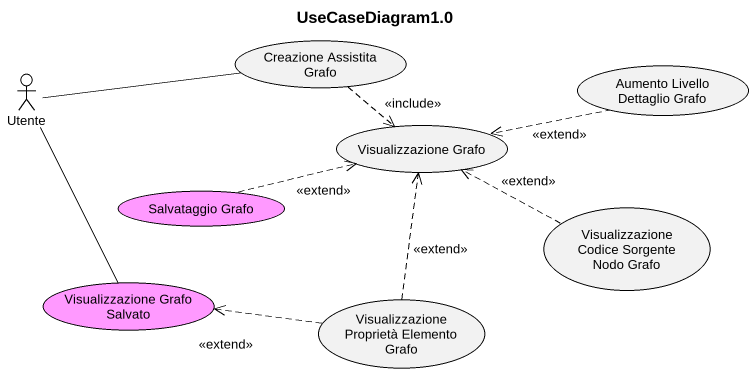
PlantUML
@startuml
title UseCaseDiagram1.0
actor Utente
usecase "Creazione Assistita Grafo" as Creazione_Assistita_Grafo
usecase "Aumento Livello Dettaglio Grafo" as Aumento_Livello_Dettaglio
usecase "Visualizzazione Grafo" as Visualizzazione_Grafo
usecase "Salvataggio Grafo" as Salvataggio_Grafo #FF99FF
usecase "Visualizzazione Codice Sorgente Nodo Grafo" as Visualizzazione_Codice
usecase "Visualizzazione Grafo Salvato" as Visualizzazione_Grafo_2 #FF99FF
usecase "Visualizzazione Proprietà Elemento Grafo" as Visualizzazione_Proprietà
Utente -right- Creazione_Assistita_Grafo
Utente -- Visualizzazione_Grafo_2
Creazione_Assistita_Grafo ..> Visualizzazione_Grafo : <<include>>
Aumento_Livello_Dettaglio .left.> Visualizzazione_Grafo : <<extend>>
Salvataggio_Grafo .right.> Visualizzazione_Grafo : <<extend>>
Visualizzazione_Codice .left.> Visualizzazione_Grafo : <<extend>>
Visualizzazione_Proprietà .up.> Visualizzazione_Grafo : <<extend>>
Visualizzazione_Proprietà .left.> Visualizzazione_Grafo_2 : <<extend>>
@enduml
